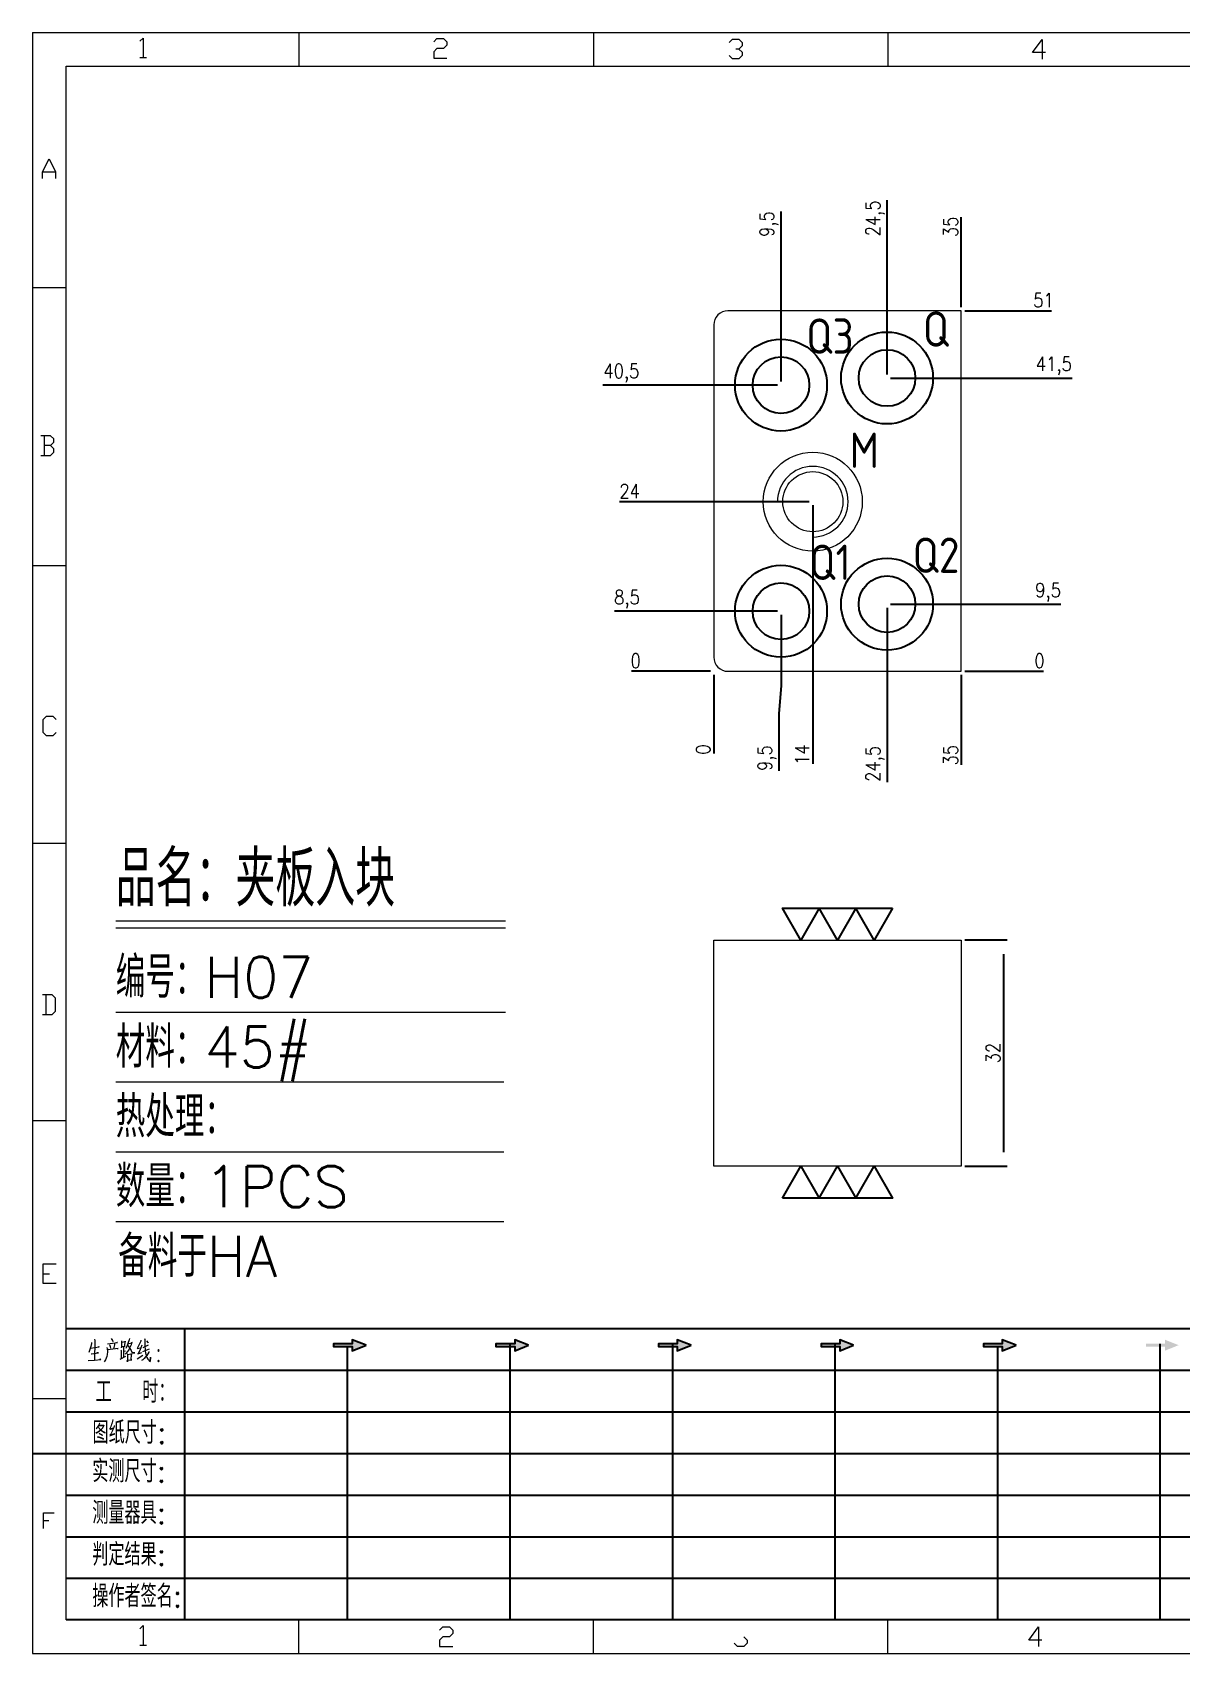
# Model space of a CAD drawing. Header units: millimetres. Extents: x 88508 to 142116, y -5268 to 20283.
# Drawn here: x 95175.7 to 95338.2, y 14638.7 to 14868 of the extents above; entities that cross this region are included whole.
import ezdxf
from ezdxf.enums import TextEntityAlignment as Align

# ---------------------------------------------------------------- set-up
doc = ezdxf.new("R2010")
doc.units = ezdxf.units.MM
doc.linetypes.add('DASHED', pattern=[0])
for name, color, linetype in [('DIM', 4, 'Continuous'), ('PH_P', 2, 'Continuous'), ('TEXT', 4, 'Continuous')]:
    doc.layers.add(name, color=color, linetype=linetype)
doc.styles.add('chinesef_fs', font='simplex.shx', dxfattribs={"bigfont": 'gbcbig.shx'})
doc.styles.add('gbenor', font='gbenor.shx', dxfattribs={"bigfont": 'gbcbig.shx'})
doc.styles.add('GBENOR_', font='gbenor.shx', dxfattribs={"bigfont": 'gbcbig'})
doc.styles.get("Standard").update_dxf_attribs({"font": 'txt.shx', "width": 0.85, "bigfont": 'ctxt.shx'})
doc.styles.add('TXT', font='txt.shx', dxfattribs={"width": 0.8, "bigfont": 'ctxt.shx'})
doc.dimstyles.new('T-2-WX', dxfattribs={"dimtxt": 2, "dimasz": 2, "dimexe": 0.5, "dimexo": 0.5, "dimgap": 0.5, "dimtad": 1, "dimtxsty": 'Standard', "dimblk": 'OPEN30', "dimcen": 0, "dimazin": 3, "dimtfac": 1, "dimtmove": 0, "dimatfit": 3, "dimldrblk": 'OPEN30', "dimlwd": -1, "dimlwe": -1})

# ---------------------------------------------------------------- blocks, each defined once
blk = doc.blocks.new('U40')
for points in [[(351.8, 337.7), (351.8, 333.2), (367, 339.3), (351.8, 345.3), (351.8, 340.8), (331.2, 340.8), (331.2, 337.7)], [(545.7, 339.3), (530.6, 345.3), (530.6, 340.8), (509.9, 340.8), (509.9, 337.7), (530.6, 337.7), (530.6, 333.2)], [(724.5, 339.3), (709.3, 345.3), (709.3, 340.8), (688.7, 340.8), (688.7, 337.7), (709.3, 337.7), (709.3, 333.2)], [(903.3, 339.3), (888.1, 345.3), (888.1, 340.8), (867.5, 340.8), (867.5, 337.7), (888.1, 337.7), (888.1, 333.2)], [(1082.1, 339.3), (1066.9, 345.3), (1066.9, 340.8), (1046.3, 340.8), (1046.3, 337.7), (1066.9, 337.7), (1066.9, 333.2)], [(1245.7, 337.7), (1245.7, 333.2), (1260.9, 339.3), (1245.7, 345.3), (1245.7, 340.8), (1225.1, 340.8), (1225.1, 337.7)]]:
    blk.add_hatch(color=3).paths.add_polyline_path(points)
at = {"color": 254, "lineweight": 18}
for p, q in [((0, 1783.5), (0, 0)), ((0, 1783.5), (2530.2, 1783.5)), ((941.1, 1783.5), (941.1, 1746.5)), ((37, 37), (37, 1746.5)), ((37, 1746.5), (2493.2, 1746.5)), ((0, 1502.7), (37, 1502.7)), ((0, 1197.2), (37, 1197.2)), ((0, 891.7), (37, 891.7)), ((0, 586.3), (37, 586.3)), ((0, 280.8), (37, 280.8)), ((37, 37), (2493.2, 37)), ((941.1, 0), (941.1, 37)), ((0, 0), (2530.2, 0))]:
    blk.add_line(p, q, dxfattribs=at)
at = {"color": 254, "linetype": 'Continuous', "lineweight": 18}
for p, q in [((293.1, 1783.5), (293.1, 1746.5)), ((617.1, 1783.5), (617.1, 1746.5)), ((293.1, 0), (293.1, 37)), ((617.1, 0), (617.1, 37))]:
    blk.add_line(p, q, dxfattribs=at)
for p, q in [((38, 357.6), (1598.2, 357.6)), ((38, 311.8), (1598.2, 311.8)), ((37.1, 266), (1598.2, 266)), ((0.1, 220.2), (1598.2, 220.2)), ((37.1, 174.4), (1598.2, 174.4)), ((37.1, 128.6), (1598.2, 128.6)), ((37.1, 82.8), (1598.2, 82.8))]:
    blk.add_line(p, q)
at = {"color": 254}
for p, q in [((167.8, 37), (167.8, 357.6)), ((525.5, 37), (525.5, 340.8)), ((704.3, 37), (704.3, 340.8)), ((883.1, 37), (883.1, 340.8)), ((1240.6, 37), (1240.6, 340.8)), ((346.7, 37), (346.7, 337.9)), ((1061.9, 37), (1061.9, 337.7)), ((1598.2, 37), (38, 37))]:
    blk.add_line(p, q, dxfattribs=at)
at = {"color": 92, "lineweight": 18}
for points in [[(118.3, 1773.7), (121.9, 1777.3), (121.9, 1755.8)], [(441.4, 1773.1), (445, 1776.7), (452.2, 1776.7), (455.8, 1773.1), (455.8, 1769.5), (452.2, 1765.9), (445, 1765.9), (441.4, 1762.3), (441.4, 1755.1), (455.8, 1755.1)], [(766.4, 1772.4), (770, 1776), (777.2, 1776), (780.8, 1772.4), (780.8, 1768.8), (777.2, 1765.2), (773.6, 1765.2)], [(1114.4, 1761.4), (1100, 1761.4), (1110.8, 1775.8), (1110.8, 1754.2)], [(118.3, 1755.8), (125.5, 1755.8)], [(777.2, 1765.2), (780.8, 1761.6), (780.8, 1758), (777.2, 1754.4), (770, 1754.4), (766.4, 1758)], [(11.1, 1622.8), (11.1, 1630), (18.3, 1644.4), (25.5, 1630), (25.5, 1622.8)], [(11.1, 1630), (25.5, 1630)], [(20, 1329), (23.6, 1332.6), (23.6, 1336.2), (20, 1339.8), (9.2, 1339.8)], [(12.8, 1339.8), (12.8, 1318.2)], [(9.2, 1318.2), (20, 1318.2), (23.6, 1321.8), (23.6, 1325.4), (20, 1329), (12.8, 1329)], [(26.1, 1013.2), (22.5, 1009.6), (15.3, 1009.6), (11.7, 1013.2), (11.7, 1027.6), (15.3, 1031.2), (22.5, 1031.2), (26.1, 1027.6)], [(11, 703.2), (21.8, 703.2), (25.4, 706.8), (25.4, 721.2), (21.8, 724.8), (11, 724.8)], [(14.6, 724.8), (14.6, 703.2)], [(26.1, 407), (11.7, 407), (11.7, 428.6), (26.1, 428.6)], [(11.7, 417.8), (18.9, 417.8)], [(12.3, 137.7), (12.3, 155), (23.8, 155)], [(12.3, 146.4), (18.1, 146.4)], [(118.3, 27.4), (121.9, 31), (121.9, 9.4)], [(447.9, 25.7), (451.5, 29.3), (458.7, 29.3), (462.3, 25.7), (462.3, 22.1), (458.7, 18.5), (451.5, 18.5), (447.9, 14.9), (447.9, 7.7), (462.3, 7.7)], [(782.7, 18.5), (786.3, 14.9), (786.3, 11.3), (782.7, 7.7), (775.5, 7.7), (771.9, 11.3)], [(1110.3, 14.9), (1095.9, 14.9), (1106.7, 29.3), (1106.7, 7.7)], [(118.3, 9.4), (125.5, 9.4)]]:
    blk.add_lwpolyline(points, dxfattribs=at)
at = {"color": 92, "lineweight": 0}
for points in [[(65, 342.2), (64.8, 341), (64.1, 337.9), (63.6, 335.7), (62.8, 333.5), (62.1, 331.4)], [(68.4, 345.9), (68.7, 344.4), (68.1, 322.9)], [(82.6, 340.8), (93.7, 342.2), (93.3, 342.4), (92.4, 342)], [(86.1, 336.1), (86, 337.5), (85.3, 339.8)], [(86.7, 346.7), (87.9, 344.6), (88.3, 343)], [(90.3, 341), (90.4, 339.6), (89.1, 335.3)], [(97.8, 344), (98.1, 342.6), (98.1, 340.8), (98.1, 337.9), (98.1, 336.3), (98.2, 337.7), (102.1, 338.3), (101.8, 338.3), (102.1, 343.6), (102.1, 343.2), (102.1, 342.8), (98.2, 342.2)], [(105.5, 341.2), (105.9, 341), (109.6, 341.8), (109.3, 342.6), (108.5, 339.6), (107.6, 337.3), (106.9, 335.9), (105.9, 334.3), (104.3, 332), (103.1, 330.4), (101.9, 329.4)], [(106.6, 346.5), (106.5, 345.2), (105.1, 341.2), (104.2, 338.9), (103.1, 336.3), (102.6, 335.5)], [(104.9, 339.1), (105.3, 338.7), (107, 335.7), (108.6, 333.3), (109.9, 331.2), (110.3, 330.8), (112.6, 330.8), (110.2, 331.2), (109, 332.6)], [(119.3, 344.8), (119.1, 343.8), (116.8, 338.5), (115.4, 335.5), (119.3, 336.3)], [(120.3, 339.4), (118.1, 333.5), (116.4, 330), (116.1, 329.8), (120.5, 331.4)], [(121.7, 336.7), (127.7, 339.6)], [(123.4, 346.5), (123.5, 345.4), (123.5, 340.8), (123.8, 337.3), (124, 335.3), (124.2, 333.1), (124.5, 331), (124.8, 329), (125.2, 327.4), (125.9, 325.7), (126.9, 323.9), (127.9, 322.7), (128.9, 321.7), (129.6, 321.3), (129.9, 326.1), (129.4, 321.5)], [(127.7, 341.6), (127.2, 342.4), (125.7, 344.2)], [(61.4, 322.3), (68.2, 322.9), (75.3, 323.7), (74.9, 323.9), (73.8, 323.5)], [(63.8, 335.9), (73.4, 337.5), (73.1, 337.7), (72.5, 337.3)], [(64.5, 329.6), (64.8, 329.6), (65.1, 329.6), (72.5, 331), (71.9, 331), (70.9, 330.8)], [(82.6, 335.1), (82.6, 331.8), (82.3, 329), (81.9, 326.8), (81.2, 324.9), (80.3, 323.1), (79.6, 321.9), (78.8, 320.9)], [(93.3, 335.5), (94.1, 335.7), (94.3, 335.5), (82.6, 334.3), (82.6, 335.1), (82.2, 336.9)], [(96.5, 323.9), (102.8, 327.2)], [(97.2, 334.3), (97.5, 333.5), (97.7, 324.7)], [(100.2, 337.9), (100.1, 325.9)], [(100.2, 332.6), (102.4, 333.1)], [(104.2, 330), (104.5, 329), (104.5, 321.1), (104.3, 322.1), (104.5, 322.7), (109.2, 323.1), (108.6, 323.1), (109, 329.2), (109, 330), (109.3, 329.4), (108.6, 329.4), (104.6, 328.8)], [(115.3, 324.3), (121.5, 328.2)], [(128.2, 332.4), (128.1, 331.6), (126.9, 329.6), (125.8, 328), (124.5, 326.3), (123, 324.7), (121.4, 323.3), (120.1, 322.3)], [(121.4, 332.2), (128.8, 335.1)]]:
    blk.add_lwpolyline(points, dxfattribs=at)
for points in [[(367, 339.3), (351.8, 345.3), (351.8, 340.8), (331.2, 340.8), (331.2, 337.7), (351.8, 337.7), (351.8, 333.2), (367, 339.3)], [(545.7, 339.3), (530.6, 345.3), (530.6, 340.8), (509.9, 340.8), (509.9, 337.7), (530.6, 337.7), (530.6, 333.2), (545.7, 339.3)], [(724.5, 339.3), (709.3, 345.3), (709.3, 340.8), (688.7, 340.8), (688.7, 337.7), (709.3, 337.7), (709.3, 333.2), (724.5, 339.3)], [(903.3, 339.3), (888.1, 345.3), (888.1, 340.8), (867.5, 340.8), (867.5, 337.7), (888.1, 337.7), (888.1, 333.2), (903.3, 339.3)], [(1082.1, 339.3), (1066.9, 345.3), (1066.9, 340.8), (1046.3, 340.8), (1046.3, 337.7), (1066.9, 337.7), (1066.9, 333.2), (1082.1, 339.3)]]:
    blk.add_lwpolyline(points)
for points in [[(138.7, 332.4), (139.4, 333.5), (138.7, 334.5), (138, 333.5)], [(138.7, 320.9), (139.4, 321.9), (138.7, 322.9), (138, 321.9)]]:
    blk.add_lwpolyline(points, close=True, dxfattribs=at)
at = {"color": 3, "style": 'chinesef_fs'}
for s, p in [('工  时：', (69.5, 275.7)), ('图纸尺寸:', (66.2, 230.9)), ('实测尺寸:', (65.9, 188.4)), ('测量器具:', (65.9, 142.6)), ('判定结果:', (65.9, 96.8)), ('操作者签名:', (65.9, 51))]:
    blk.add_text(s, height=24.57, dxfattribs=at).set_placement(p)
at = {"lineweight": 18, "style": 'GBENOR_'}
blk.add_attdef('文档路径', (2126, 386.9), '', height=17.8, dxfattribs=at)
at = {"lineweight": 20, "style": 'TXT'}
for tag, height, p in [('18-**-**', 16.3, (1866.6, 256.2)), ('客户名称', 16.1, (1741.1, 134, 0)), ('料厚:', 16.1, (1741.3, 93.2, 0))]:
    blk.add_attdef(tag, text='', height=height, dxfattribs=at).set_placement(p, align=Align.MIDDLE)
for tag, p, height in [('88888', (1850.9, 207.5), 14.9), ('材质:', (1691.2, 168, 0), 16.1), ('核准', (1869.4, 127.5, 0), 16.1), ('设计', (1868.8, 88.3, 0), 16.1), ('绘图', (1868.2, 49.1, 0), 16.1)]:
    blk.add_attdef(tag, p, '', height=height, dxfattribs=at)
for tag, p, height, width in [('3', (2234.7, 206.9), 15.8, 0.7), ('4', (2234.7, 167.4), 15.8, 0.7), ('核准日期', (2041.1, 124.2, 0), 16.1, 0.68), ('设计日期', (2041.1, 84.5, 0), 16.1, 0.68), ('1', (2251.9, 85.9), 14.6, 0.7), ('绘图日期', (2040.9, 46.4, 0), 16.1, 0.68), ('2', (2235, 49.2), 14.6, 0.7)]:
    blk.add_attdef(tag, p, '', height=height, dxfattribs=dict(at, width=width))
blk = doc.blocks.new('*D8848')
at = {"layer": 'Defpoints', "color": 0}
for p in [(95307.14, 14739.62), (95313.14, 14739.62), (95307.14, 14707.62)]:
    blk.add_point(p, dxfattribs=at)
at = {"layer": 'DIM', "color": 0}
for p, q in [((95307.64, 14739.62), (95313.64, 14739.62)), ((95313.14, 14709.62), (95313.14, 14737.62)), ((95307.64, 14707.62), (95313.64, 14707.62))]:
    blk.add_line(p, q, dxfattribs=at)
at = {"layer": 'DIM', "color": 0, "insert": (95311.64, 14723.62), "char_height": 2, "attachment_point": 5, "rotation": 90}
blk.add_mtext('32', dxfattribs=at)
blk = doc.blocks.new('_Open30')
blk = doc.blocks.new('*D8853')
at = {"layer": 'Defpoints', "color": 0}
for p in [(95272.14, 14777.63), (95307.14, 14777.63), (95317.14, 14777.63)]:
    blk.add_point(p, dxfattribs=at)
at = {"layer": 'DIM', "color": 0}
blk.add_line((95307.64, 14777.63), (95318.77, 14777.63), dxfattribs=at)
at = {"layer": 'DIM', "color": 0, "insert": (95318.2, 14779.13), "char_height": 2, "attachment_point": 5}
blk.add_mtext('0', dxfattribs=at)
blk = doc.blocks.new('*D8854')
at = {"layer": 'Defpoints', "color": 0}
for p in [(95296.64, 14787.13), (95317.14, 14787.13), (95272.14, 14777.63)]:
    blk.add_point(p, dxfattribs=at)
at = {"layer": 'DIM', "color": 0}
for p, q in [((95297.14, 14787.13), (95309.14, 14787.13)), ((95309.14, 14787.13), (95313.14, 14787.13)), ((95313.14, 14787.13), (95321.2, 14787.13))]:
    blk.add_line(p, q, dxfattribs=at)
at = {"layer": 'DIM', "color": 0, "insert": (95319.42, 14788.82), "char_height": 2, "attachment_point": 5}
blk.add_mtext('9,5', dxfattribs=at)
blk = doc.blocks.new('*D8855')
at = {"layer": 'Defpoints', "color": 0}
for p in [(95296.64, 14819.13), (95317.14, 14819.13), (95272.14, 14777.63)]:
    blk.add_point(p, dxfattribs=at)
at = {"layer": 'DIM', "color": 0}
for p, q in [((95297.14, 14819.13), (95309.14, 14819.13)), ((95309.14, 14819.13), (95313.14, 14819.13)), ((95313.14, 14819.13), (95322.82, 14819.13))]:
    blk.add_line(p, q, dxfattribs=at)
at = {"layer": 'DIM', "color": 0, "insert": (95320.23, 14820.82), "char_height": 2, "attachment_point": 5}
blk.add_mtext('41,5', dxfattribs=at)
blk = doc.blocks.new('*D8856')
at = {"layer": 'Defpoints', "color": 0}
for p in [(95307.14, 14828.63), (95317.14, 14828.63), (95272.14, 14777.63)]:
    blk.add_point(p, dxfattribs=at)
at = {"layer": 'DIM', "color": 0}
for p, q in [((95307.64, 14828.63), (95311.14, 14828.63)), ((95311.14, 14828.63), (95313.14, 14828.63)), ((95313.14, 14828.63), (95319.9, 14828.63))]:
    blk.add_line(p, q, dxfattribs=at)
at = {"layer": 'DIM', "color": 0, "insert": (95318.77, 14830.13), "char_height": 2, "attachment_point": 5}
blk.add_mtext('51', dxfattribs=at)
blk = doc.blocks.new('*D8857')
at = {"layer": 'Defpoints', "color": 0}
for p in [(95262.14, 14777.63), (95272.14, 14777.63), (95272.14, 14777.63)]:
    blk.add_point(p, dxfattribs=at)
at = {"layer": 'DIM', "color": 0}
blk.add_line((95271.64, 14777.63), (95260.5, 14777.63), dxfattribs=at)
at = {"layer": 'DIM', "color": 0, "insert": (95261.07, 14779.13), "char_height": 2, "attachment_point": 5}
blk.add_mtext('0', dxfattribs=at)
blk = doc.blocks.new('*D8858')
at = {"layer": 'Defpoints', "color": 0}
for p in [(95262.14, 14786.13), (95281.64, 14786.13), (95272.14, 14777.63)]:
    blk.add_point(p, dxfattribs=at)
at = {"layer": 'DIM', "color": 0}
for p, q in [((95266.14, 14786.13), (95258.07, 14786.13)), ((95270.14, 14786.13), (95266.14, 14786.13)), ((95281.14, 14786.13), (95270.14, 14786.13))]:
    blk.add_line(p, q, dxfattribs=at)
at = {"layer": 'DIM', "color": 0, "insert": (95259.85, 14787.82), "char_height": 2, "attachment_point": 5}
blk.add_mtext('8,5', dxfattribs=at)
blk = doc.blocks.new('*D8859')
at = {"layer": 'Defpoints', "color": 0}
for p in [(95262.14, 14801.63), (95286.14, 14801.63), (95272.14, 14777.63)]:
    blk.add_point(p, dxfattribs=at)
at = {"layer": 'DIM', "color": 0}
for p, q in [((95266.14, 14801.63), (95258.8, 14801.63)), ((95270.14, 14801.63), (95266.14, 14801.63)), ((95285.64, 14801.63), (95270.14, 14801.63))]:
    blk.add_line(p, q, dxfattribs=at)
at = {"layer": 'DIM', "color": 0, "insert": (95260.22, 14803.13), "char_height": 2, "attachment_point": 5}
blk.add_mtext('24', dxfattribs=at)
blk = doc.blocks.new('*D8860')
at = {"layer": 'Defpoints', "color": 0}
for p in [(95262.14, 14818.13), (95281.64, 14818.13), (95272.14, 14777.63)]:
    blk.add_point(p, dxfattribs=at)
at = {"layer": 'DIM', "color": 0}
for p, q in [((95266.14, 14818.13), (95256.45, 14818.13)), ((95270.14, 14818.13), (95266.14, 14818.13)), ((95281.14, 14818.13), (95270.14, 14818.13))]:
    blk.add_line(p, q, dxfattribs=at)
at = {"layer": 'DIM', "color": 0, "insert": (95259.05, 14819.82), "char_height": 2, "attachment_point": 5}
blk.add_mtext('40,5', dxfattribs=at)
blk = doc.blocks.new('*D8861')
at = {"layer": 'Defpoints', "color": 0}
for p in [(95272.14, 14777.63), (95307.14, 14777.63), (95307.14, 14767.63)]:
    blk.add_point(p, dxfattribs=at)
at = {"layer": 'DIM', "color": 0}
for p, q in [((95307.14, 14777.13), (95307.14, 14773.63)), ((95307.14, 14773.63), (95307.14, 14771.63)), ((95307.14, 14771.63), (95307.14, 14764.38))]:
    blk.add_line(p, q, dxfattribs=at)
at = {"layer": 'DIM', "color": 0, "insert": (95305.64, 14765.76), "char_height": 2, "attachment_point": 5, "rotation": 90}
blk.add_mtext('35', dxfattribs=at)
blk = doc.blocks.new('*D8862')
at = {"layer": 'Defpoints', "color": 0}
for p in [(95296.64, 14787.13), (95272.14, 14777.63), (95296.64, 14767.63)]:
    blk.add_point(p, dxfattribs=at)
at = {"layer": 'DIM', "color": 0}
for p, q in [((95296.64, 14786.63), (95296.64, 14775.63)), ((95296.64, 14775.63), (95296.64, 14771.63)), ((95296.64, 14771.63), (95296.64, 14761.95))]:
    blk.add_line(p, q, dxfattribs=at)
at = {"layer": 'DIM', "color": 0, "insert": (95294.95, 14764.54), "char_height": 2, "attachment_point": 5, "rotation": 90}
blk.add_mtext('24,5', dxfattribs=at)
blk = doc.blocks.new('*D8863')
at = {"layer": 'Defpoints', "color": 0}
for p in [(95286.14, 14801.63), (95272.14, 14777.63), (95286.14, 14767.63)]:
    blk.add_point(p, dxfattribs=at)
at = {"layer": 'DIM', "color": 0}
for p, q in [((95286.14, 14801.13), (95286.14, 14775.63)), ((95286.14, 14775.63), (95286.14, 14771.63)), ((95286.14, 14771.63), (95286.14, 14764.54))]:
    blk.add_line(p, q, dxfattribs=at)
at = {"layer": 'DIM', "color": 0, "insert": (95284.64, 14765.84), "char_height": 2, "attachment_point": 5, "rotation": 90}
blk.add_mtext('14', dxfattribs=at)
blk = doc.blocks.new('*D8864')
at = {"layer": 'Defpoints', "color": 0}
for p in [(95281.64, 14786.13), (95272.14, 14777.63), (95281.34, 14767.63)]:
    blk.add_point(p, dxfattribs=at)
at = {"layer": 'DIM', "color": 0}
for p, q in [((95281.64, 14785.63), (95281.64, 14775.63)), ((95281.64, 14775.63), (95281.34, 14771.63)), ((95281.34, 14771.63), (95281.34, 14763.57))]:
    blk.add_line(p, q, dxfattribs=at)
at = {"layer": 'DIM', "color": 0, "insert": (95279.65, 14765.35), "char_height": 2, "attachment_point": 5, "rotation": 90}
blk.add_mtext('9,5', dxfattribs=at)
blk = doc.blocks.new('*D8865')
at = {"layer": 'Defpoints', "color": 0}
for p in [(95272.14, 14777.63), (95272.14, 14777.63), (95272.14, 14767.63)]:
    blk.add_point(p, dxfattribs=at)
at = {"layer": 'DIM', "color": 0}
blk.add_line((95272.14, 14777.13), (95272.14, 14766), dxfattribs=at)
at = {"layer": 'DIM', "color": 0, "insert": (95270.64, 14766.56), "char_height": 2, "attachment_point": 5, "rotation": 90}
blk.add_mtext('0', dxfattribs=at)
blk = doc.blocks.new('*D8866')
at = {"layer": 'Defpoints', "color": 0}
for p in [(95307.14, 14838.63), (95307.14, 14828.63), (95272.14, 14777.63)]:
    blk.add_point(p, dxfattribs=at)
at = {"layer": 'DIM', "color": 0}
for p, q in [((95307.14, 14834.63), (95307.14, 14841.88)), ((95307.14, 14832.63), (95307.14, 14834.63)), ((95307.14, 14829.13), (95307.14, 14832.63))]:
    blk.add_line(p, q, dxfattribs=at)
at = {"layer": 'DIM', "color": 0, "insert": (95305.64, 14840.51), "char_height": 2, "attachment_point": 5, "rotation": 90}
blk.add_mtext('35', dxfattribs=at)
blk = doc.blocks.new('*D8867')
at = {"layer": 'Defpoints', "color": 0}
for p in [(95296.64, 14838.63), (95296.64, 14819.13), (95272.14, 14777.63)]:
    blk.add_point(p, dxfattribs=at)
at = {"layer": 'DIM', "color": 0}
for p, q in [((95296.64, 14834.63), (95296.64, 14844.31)), ((95296.64, 14830.63), (95296.64, 14834.63)), ((95296.64, 14819.63), (95296.64, 14830.63))]:
    blk.add_line(p, q, dxfattribs=at)
at = {"layer": 'DIM', "color": 0, "insert": (95294.95, 14841.72), "char_height": 2, "attachment_point": 5, "rotation": 90}
blk.add_mtext('24,5', dxfattribs=at)
blk = doc.blocks.new('*D8868')
at = {"layer": 'Defpoints', "color": 0}
for p in [(95281.64, 14838.63), (95281.64, 14818.13), (95272.14, 14777.63)]:
    blk.add_point(p, dxfattribs=at)
at = {"layer": 'DIM', "color": 0}
for p, q in [((95281.64, 14834.63), (95281.64, 14842.69)), ((95281.64, 14830.63), (95281.64, 14834.63)), ((95281.64, 14818.63), (95281.64, 14830.63))]:
    blk.add_line(p, q, dxfattribs=at)
at = {"layer": 'DIM', "color": 0, "insert": (95279.95, 14840.91), "char_height": 2, "attachment_point": 5, "rotation": 90}
blk.add_mtext('9,5', dxfattribs=at)

msp = doc.modelspace()

# ---------------------------------------------------------------- linework, layer by layer
at = {"layer": 'DIM', "color": 4, "linetype": 'Continuous', "lineweight": 13}
for p, q in [((95187.525, 14742.338), (95242.684, 14742.338)), ((95187.525, 14741.322), (95242.684, 14741.322)), ((95187.525, 14729.413), (95242.684, 14729.413)), ((95187.525, 14719.538), (95242.445, 14719.538)), ((95187.525, 14709.662), (95242.445, 14709.662)), ((95187.525, 14699.787), (95242.445, 14699.787))]:
    msp.add_line(p, q, dxfattribs=at)
at = {"layer": 'DIM', "color": 4}
for points in [[(95297.43, 14744.115), (95294.832, 14739.615), (95292.234, 14744.115), (95289.636, 14739.615), (95287.038, 14744.115), (95284.44, 14739.615), (95281.842, 14744.115), (95297.43, 14744.115)], [(95281.842, 14703.115), (95284.44, 14707.615), (95287.038, 14703.115), (95289.636, 14707.615), (95292.234, 14703.115), (95294.832, 14707.615), (95297.43, 14703.115), (95281.842, 14703.115)]]:
    msp.add_lwpolyline(points, close=True, dxfattribs=at)
at = {"layer": 'PH_P', "lineweight": 15}
msp.add_lwpolyline([(95307.136, 14777.631), (95307.136, 14828.631), (95274.136, 14828.631, 0.4142136), (95272.136, 14826.631), (95272.136, 14779.631, 0.4142136), (95274.136, 14777.631)], format="xyb", close=True, dxfattribs=at)
at = {"layer": 'PH_P', "color": 2, "linetype": 'Continuous', "lineweight": 15}
msp.add_lwpolyline([(95272.136, 14739.615), (95307.136, 14739.615), (95307.136, 14707.615), (95272.136, 14707.615)], close=True, dxfattribs=at)
at = {"layer": 'PH_P'}
for centre in [(95281.636, 14818.131), (95296.636, 14819.131), (95281.636, 14786.131), (95296.636, 14787.131)]:
    msp.add_circle(centre, 6.5, dxfattribs=at)
at = {"layer": 'PH_P', "color": 1}
for centre in [(95281.636, 14818.131), (95296.636, 14819.131), (95281.636, 14786.131), (95296.636, 14787.131)]:
    msp.add_circle(centre, 4, dxfattribs=at)
at = {"layer": 'PH_P', "linetype": 'DASHED', "lineweight": 18, "ltscale": 2}
msp.add_circle((95286.136, 14801.631), 7, dxfattribs=at)
at = {"layer": 'PH_P', "lineweight": 18}
msp.add_circle((95286.136, 14801.631), 4.25, dxfattribs=at)
msp.add_arc((95286.136, 14801.631), 5, 270, 180, dxfattribs=at)

# ---------------------------------------------------------------- block references
at = {"ltscale": 3, "xscale": 0.1286023526423836, "yscale": 0.1286023526408614, "zscale": 0.1286023526410949}
msp.add_blockref('U40', (95175.739, 14638.662), dxfattribs=at)

# ---------------------------------------------------------------- texts
at = {"layer": 'DIM', "color": 3, "linetype": 'Continuous', "lineweight": 13, "style": 'chinesef_fs'}
for s, height, p in [('品名：夹板入块', 7.8423, (95187.525, 14744.371)), ('编号：H07', 5.8091, (95187.525, 14731.446)), ('材料：45#', 5.8091, (95187.525, 14721.571)), ('热处理：', 5.8091, (95187.525, 14711.695)), ('数量：1PCS', 5.8091, (95187.525, 14701.82)), ('备料于HA', 5.8091, (95187.878, 14691.945))]:
    msp.add_text(s, height=height, dxfattribs=at).set_placement(p)
at = {"layer": 'TEXT', "style": 'gbenor'}
for s, p in [('Q', (95303.565, 14826.061)), ('Q3', (95288.565, 14825.061)), ('M', (95293.419, 14808.915)), ('Q2', (95303.565, 14794.061)), ('Q1', (95288.565, 14793.061))]:
    msp.add_text(s, height=5, dxfattribs=at).set_placement(p, align=Align.MIDDLE_CENTER)

# ---------------------------------------------------------------- dimensions: what is measured, and where the dimension line sits
at = {"layer": 'DIM'}
for feature_location, offset, dtype, origin, picture, middle in [((95296.636, 14819.131), (0, 19.5), 1, (95272.136, 14777.631), '*D8867', (95294.945, 14841.722)), ((95281.636, 14818.131), (0, 20.5), 1, (95272.136, 14777.631), '*D8868', (95279.945, 14840.912)), ((95307.136, 14828.631), (0, 10), 1, (95272.136, 14777.631), '*D8866', (95305.636, 14840.508)), ((95307.136, 14828.631), (10, 0), 0, (95272.136, 14777.631), '*D8856', (95318.769, 14830.131)), ((95296.636, 14819.131), (20.5, 0), 0, (95272.136, 14777.631), '*D8855', (95320.226, 14820.822)), ((95281.636, 14818.131), (-19.5, 0), 0, (95272.136, 14777.631), '*D8860', (95259.045, 14819.822)), ((95286.136, 14801.631), (-24, 0), 0, (95272.136, 14777.631), '*D8859', (95260.219, 14803.131)), ((95286.136, 14801.631), (0, -34), 1, (95272.136, 14777.631), '*D8863', (95284.636, 14765.836)), ((95296.636, 14787.131), (20.5, 0), 0, (95272.136, 14777.631), '*D8854', (95319.417, 14788.822)), ((95281.636, 14786.131), (-19.5, 0), 0, (95272.136, 14777.631), '*D8858', (95259.855, 14787.822)), ((95296.636, 14787.131), (0, -19.5), 1, (95272.136, 14777.631), '*D8862', (95294.945, 14764.541)), ((95281.636, 14786.131), (-0.3, -18.5), 1, (95272.136, 14777.631), '*D8864', (95279.645, 14765.351)), ((95272.135808404, 14777.631465856), (-10, 0), 0, (95272.135808404, 14777.631465856), '*D8857', (95261.069141738, 14779.131465856)), ((95307.135808414, 14777.631465856), (10, 0), 0, (95272.135808404, 14777.631465856), '*D8853', (95318.202475081, 14779.131465856)), ((95272.135808404, 14777.631465856), (0, -10), 1, (95272.135808404, 14777.631465856), '*D8865', (95270.635808404, 14766.564799189)), ((95307.136, 14777.631), (0, -10), 1, (95272.136, 14777.631), '*D8861', (95305.636, 14765.755))]:
    dim = msp.add_ordinate_dim(feature_location=feature_location, offset=offset, dtype=dtype, origin=origin, dimstyle='T-2-WX', dxfattribs=at)
    dim.commit()
    dim.dimension.update_dxf_attribs({"geometry": picture, "text_midpoint": middle})
at = {"layer": 'DIM', "color": 2}
dim = msp.add_linear_dim(base=(95313.136, 14739.615), p1=(95307.136, 14707.615), p2=(95307.136, 14739.615), angle=90, dimstyle='T-2-WX', dxfattribs=at)
dim.commit()
dim.dimension.update_dxf_attribs({"geometry": '*D8848', "text_midpoint": (95311.636, 14723.615)})

doc.saveas('drawing.dxf')
